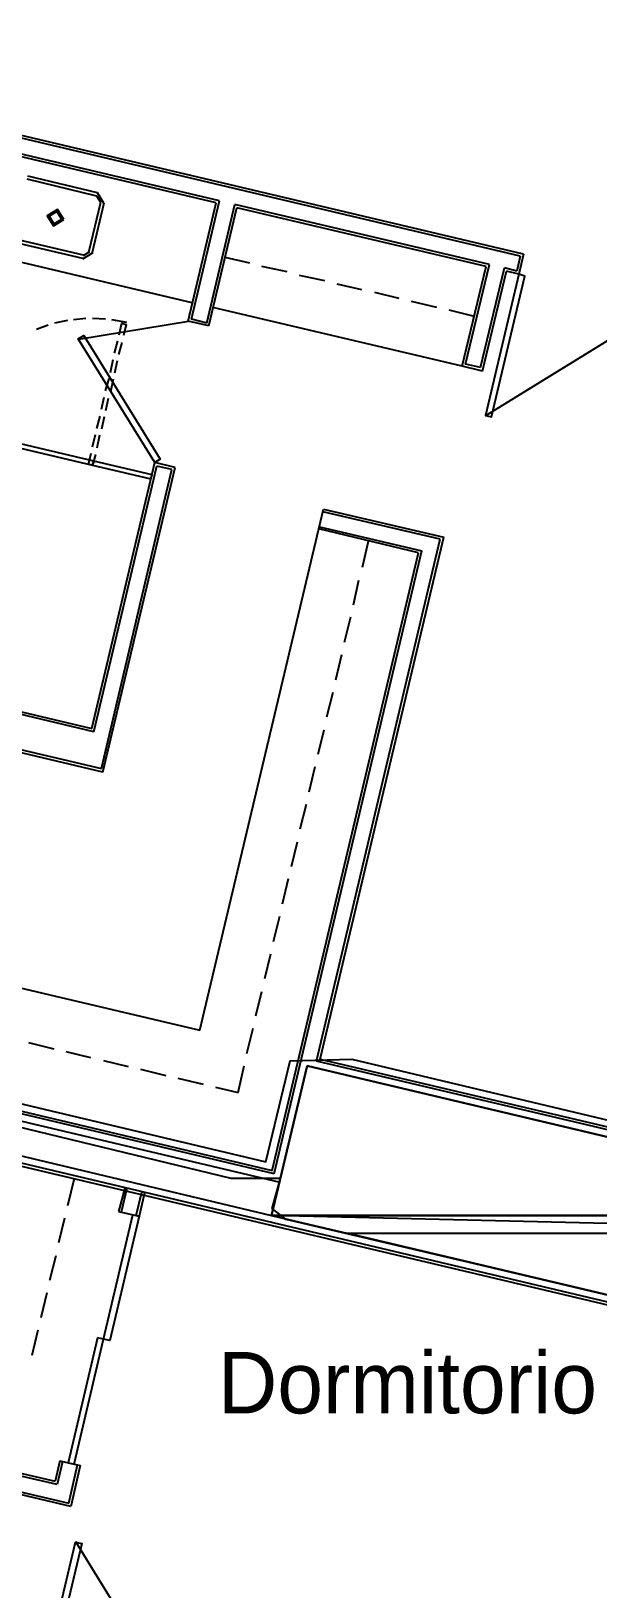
# Model space of a CAD drawing. Header units: feet. Extents: x -84 to 198, y -22 to 181.
# Drawn here: x 100.65 to 111.72, y 33.94 to 64.34 of the extents above; entities that cross this region are included whole.
import ezdxf
from ezdxf.enums import TextEntityAlignment as Align

# ---------------------------------------------------------------- set-up
doc = ezdxf.new("R2010")
doc.units = ezdxf.units.FT
for name, color, linetype in [('A-AREA-UNIDAD', 30, 'CONTINUOUS'), ('A-LINEA', 7, 'CONTINUOUS'), ('A-MURO-CONCRETO', 8, 'CONTINUOUS'), ('A-NOMBRE-ESPACIO', 2, 'CONTINUOUS')]:
    doc.layers.add(name, color=color, linetype=linetype)

msp = doc.modelspace()

# ---------------------------------------------------------------- linework, layer by layer
at = {"layer": 'A-AREA-UNIDAD'}
for points in [[(76.608, 66.24), (86.592, 64), (86.64, 62.8089), (85.92, 59.6444), (99.008, 56.7644), (98.96, 55.4133), (98.08, 51.5733), (97.792, 51.4844), (97.728, 51.0933), (99.6, 50.6489), (99.648, 49.6), (98.272, 43.9289), (105.232, 42.2756), (105.712, 44.2489), (106.912, 44.2844), (118.48, 41.5289)], [(119.008, 38.0089), (105.632, 41.1556), (105.36, 41.3689), (105.52, 41.9556), (104.56, 41.9556), (98.08, 43.52), (97.888, 42.9156), (96.768, 42.9156), (91.008, 44.32), (89.84, 44.2489), (88.24, 44.5333), (87.84, 44.7289), (87.76, 45.0844), (81.312, 46.6133), (80.88, 44.8), (80.512, 44.7644)]]:
    msp.add_lwpolyline(points, dxfattribs=at)
at = {"layer": 'A-LINEA'}
for p, q in [((104.3333, 61.0311), (87.36, 65.0444)), ((104.2667, 60.9911), (87.4, 64.9911)), ((110.2, 59.9511), (89.0533, 64.9511)), ((110.2667, 59.9911), (89.12, 64.9911)), ((101.9333, 61.1244), (100.5733, 61.4578)), ((101.9467, 61.1911), (100.5867, 61.5111)), ((94.08, 61.3511), (103.8133, 59.0444)), ((102.0106, 61.0014), (101.9364, 61.1218)), ((102.0755, 60.9861), (101.9517, 61.1866)), ((101.7867, 60.0578), (102.0133, 61.0044)), ((101.8533, 60.0311), (102.08, 60.9911)), ((103.72, 58.6844), (104.2667, 60.9911)), ((103.7867, 58.7244), (104.3333, 61.0311)), ((104.08, 58.6444), (104.6267, 60.9644)), ((104.12, 58.5911), (104.6667, 60.8978)), ((109.6, 59.7911), (104.6267, 60.9644)), ((109.5333, 59.7511), (104.6667, 60.8978)), ((100.2933, 60.2311), (101.6533, 59.9111)), ((100.3067, 60.2978), (101.6667, 59.9778)), ((101.6616, 59.9023), (101.8622, 60.0261)), ((101.677, 59.9671), (101.7973, 60.0414)), ((104.92, 59.8178), (104.44, 59.9244)), ((110.2, 59.9511), (110.1333, 59.6578)), ((110.2, 59.9511), (110.1333, 59.6578)), ((110.2667, 59.9911), (110.1733, 59.6044)), ((105.6533, 59.6444), (105.16, 59.7511)), ((109.0667, 57.8044), (109.5333, 59.7511)), ((109.1333, 57.8444), (109.6, 59.7911)), ((109.4267, 57.7778), (109.8933, 59.7244)), ((109.4667, 57.7111), (109.9333, 59.6578)), ((110.1333, 59.6578), (109.8933, 59.7244)), ((110.1733, 59.6044), (109.9333, 59.6578)), ((106.3867, 59.4711), (105.8933, 59.5778)), ((107.1067, 59.2978), (106.6267, 59.4044)), ((107.84, 59.1244), (107.36, 59.2444)), ((108.5733, 58.9511), (108.08, 59.0711)), ((101.36, 58.6978), (101.1067, 58.6444)), ((101.36, 58.6978), (101.1067, 58.6444)), ((101.72, 58.7378), (101.48, 58.7111)), ((101.72, 58.7378), (101.48, 58.7111)), ((103.7256, 58.675), (101.5849, 58.3287)), ((102.1067, 58.7244), (101.8533, 58.7378)), ((102.1067, 58.7244), (101.8533, 58.7378)), ((102.52, 58.6578), (102.2267, 58.7111)), ((102.52, 58.6578), (102.2267, 58.7111)), ((104.12, 58.5911), (103.72, 58.6844)), ((104.08, 58.6444), (103.7867, 58.7244)), ((109.0667, 57.8044), (104.2, 58.9511)), ((109.3067, 58.7778), (108.8133, 58.8978)), ((109.5277, 56.8405), (112.9372, 58.9455)), ((109.5277, 56.8405), (112.9372, 58.9455)), ((100.9867, 58.6044), (100.76, 58.5244)), ((100.9867, 58.6044), (100.76, 58.5244)), ((102.5067, 58.6178), (102.4533, 58.4044)), ((102.5067, 58.6178), (102.4533, 58.4044)), ((102.28, 58.0578), (102.3467, 58.2978)), ((102.28, 58.0578), (102.3467, 58.2978)), ((102.4267, 58.2711), (102.36, 58.0311)), ((102.4267, 58.2711), (102.36, 58.0311)), ((102.2, 57.6844), (102.2533, 57.9378)), ((102.2, 57.6844), (102.2533, 57.9378)), ((102.3333, 57.9111), (102.28, 57.6711)), ((102.3333, 57.9111), (102.28, 57.6711)), ((109.4667, 57.7111), (109.0667, 57.8044)), ((109.4267, 57.7778), (109.1333, 57.8444)), ((102.1067, 57.3244), (102.1733, 57.5644)), ((102.1067, 57.3244), (102.1733, 57.5644)), ((102.2533, 57.5511), (102.2, 57.2978)), ((102.2533, 57.5511), (102.2, 57.2978)), ((102.0267, 56.9644), (102.08, 57.2044)), ((102.0267, 56.9644), (102.08, 57.2044)), ((102.16, 57.1778), (102.1067, 56.9378)), ((102.16, 57.1778), (102.1067, 56.9378)), ((101.9333, 56.5911), (102, 56.8311)), ((101.9333, 56.5911), (102, 56.8311)), ((102.08, 56.8178), (102.0267, 56.5778)), ((102.08, 56.8178), (102.0267, 56.5778)), ((101.8533, 56.2311), (101.9067, 56.4711)), ((101.8533, 56.2311), (101.9067, 56.4711)), ((101.9867, 56.4578), (101.9333, 56.2044)), ((101.9867, 56.4578), (101.9333, 56.2044)), ((101.8267, 55.9244), (101.8267, 55.9244)), ((101.8267, 55.9244), (101.8267, 55.9244)), ((101.84, 50.7378), (103.0667, 55.9244)), ((101.88, 50.6711), (103.1067, 55.8578)), ((102.0267, 49.9511), (103.4, 55.7911)), ((102.0533, 49.8844), (103.4667, 55.8311)), ((102.96, 55.6444), (102.96, 55.6444)), ((103.4667, 55.8311), (103.0667, 55.9244)), ((103.4, 55.7911), (103.1067, 55.8578)), ((106.2667, 54.6311), (106.36, 55.0178)), ((108.64, 54.4311), (106.3467, 54.9644)), ((106.36, 55.0178), (108.7067, 54.4711)), ((103.9467, 44.8444), (106.2667, 54.6311)), ((106.2267, 44.2444), (108.64, 54.4311)), ((108.2133, 54.1644), (106.2667, 54.6311)), ((106.28, 54.6711), (108.28, 54.2044)), ((106.2933, 44.2844), (108.7067, 54.4711)), ((105.36, 42.1111), (108.2133, 54.1644)), ((105.4, 42.0444), (108.28, 54.2044)), ((107.12, 53.8844), (107.24, 54.3911)), ((106.9467, 53.1511), (107.0533, 53.6311)), ((106.7733, 52.4178), (106.8933, 52.9111)), ((106.6, 51.6844), (106.72, 52.1778)), ((101.88, 50.6711), (97.88, 51.6178)), ((97.9467, 51.6578), (101.84, 50.7378)), ((106.4267, 50.9644), (106.5467, 51.4444)), ((97.7333, 50.9644), (102.0267, 49.9511)), ((102.0533, 49.8844), (97.7733, 50.8978)), ((106.2533, 50.2311), (106.3733, 50.7111)), ((106.08, 49.4978), (106.2, 49.9911)), ((105.9067, 48.7778), (106.0267, 49.2578)), ((105.7333, 48.0444), (105.8533, 48.5244)), ((105.56, 47.3111), (105.68, 47.8044)), ((80.92, 46.8178), (115.3467, 38.6711)), ((115.36, 38.7244), (80.9333, 46.8711)), ((105.3867, 46.5778), (105.5067, 47.0711)), ((105.2133, 45.8578), (105.3333, 46.3378)), ((98.68, 46.0844), (103.9467, 44.8444)), ((105.04, 45.1244), (105.16, 45.6044)), ((104.8667, 44.3911), (104.9867, 44.8844)), ((100.6, 44.6044), (101.0933, 44.4844)), ((101.3333, 44.4311), (101.8133, 44.3111)), ((102.0667, 44.2578), (102.5467, 44.1378)), ((102.7867, 44.0844), (103.28, 43.9644)), ((104.6933, 43.6311), (104.8133, 44.1511)), ((119.0667, 41.2178), (106.2267, 44.2444)), ((106.2933, 44.2844), (119.08, 41.2711)), ((105.4, 42.0444), (98.0933, 43.7778)), ((98.1467, 43.8178), (105.36, 42.1111)), ((103.52, 43.9111), (104.0133, 43.7911)), ((97.92, 43.6711), (105.5067, 41.8844)), ((104.2533, 43.7378), (104.6933, 43.6311)), ((97.7733, 43.0311), (105.3467, 41.2311)), ((101.4933, 41.9511), (101.36, 41.4178)), ((102.48, 41.7644), (102.36, 41.3111)), ((102.52, 41.7644), (102.4133, 41.2978)), ((102.7067, 41.2311), (102.8133, 41.6844)), ((102.8667, 41.6711), (102.76, 41.2178)), ((101.3067, 41.1778), (101.1867, 40.6978)), ((102.36, 41.3111), (102.76, 41.2178)), ((101.1333, 40.4444), (101.0133, 39.9644)), ((100.96, 39.7244), (100.84, 39.2311)), ((100.7867, 38.9911), (100.6667, 38.4978)), ((99.1733, 36.4978), (101.12, 36.0444)), ((101.16, 35.9778), (99.1067, 36.4578)), ((101.2133, 36.4444), (101.12, 36.0444)), ((101.2667, 36.4311), (101.16, 35.9778)), ((101.2133, 36.4444), (101.6133, 36.3511)), ((101.3867, 35.6178), (101.56, 36.3644)), ((101.6133, 36.3511), (101.4267, 35.5511)), ((99.04, 36.1644), (101.3867, 35.6178)), ((101.4267, 35.5511), (99.08, 36.1111)), ((103.6306, 31.4522), (101.5256, 34.8617))]:
    msp.add_line(p, q, dxfattribs=at)
for points in [[(101.2889, 60.6661), (101.165, 60.8666), (100.9645, 60.7428), (101.0883, 60.5423), (101.2889, 60.6661)], [(101.2499, 60.6753), (101.1558, 60.8277), (101.0034, 60.7336), (101.0975, 60.5812), (101.2499, 60.6753)], [(110.1733, 59.6044), (109.52, 56.8444), (109.64, 56.8178), (110.2933, 59.5644), (110.1733, 59.6044)], [(110.1733, 59.6044), (109.52, 56.8444), (109.64, 56.8178), (110.2933, 59.5644), (110.1733, 59.6044)], [(103.0667, 55.9244), (101.5733, 58.3378), (101.68, 58.4044), (103.1733, 55.9911), (103.0667, 55.9244)], [(102.3733, 58.4178), (102.4267, 58.6444), (102.5067, 58.6178)], [(102.3733, 58.4178), (102.4267, 58.6444), (102.5067, 58.6178)], [(101.88, 55.9511), (99.12, 56.6044), (99.0933, 56.5244), (101.8533, 55.8711), (101.88, 55.9511)], [(101.88, 55.9511), (99.12, 56.6044), (99.0933, 56.5244), (101.8533, 55.8711), (101.88, 55.9511)], [(101.9067, 56.0844), (101.8533, 55.8711), (101.7733, 55.8844), (101.8267, 56.1111)], [(101.9067, 56.0844), (101.8533, 55.8711), (101.7733, 55.8844), (101.8267, 56.1111)], [(103.0133, 55.6844), (101.88, 55.9511), (101.8533, 55.8711), (102.9867, 55.6044), (103.0133, 55.6844)], [(103.0133, 55.6844), (101.88, 55.9511), (101.8533, 55.8711), (102.9867, 55.6044), (103.0133, 55.6844)], [(101.9067, 55.8978), (101.9067, 55.8978), (101.9067, 55.8978)], [(101.9067, 55.8978), (101.9067, 55.8978), (101.9067, 55.8978)], [(106.04, 44.1511), (105.3467, 41.2311), (119.16, 37.9644), (119.84, 40.8844), (106.04, 44.1511)], [(102.0667, 38.8178), (102.64, 41.2444), (102.76, 41.2178), (102.1867, 38.7911), (102.0667, 38.8178)], [(101.9467, 38.8444), (101.3733, 36.4044), (101.4933, 36.3778), (102.0667, 38.8178), (101.9467, 38.8444)], [(100.8667, 32.1111), (101.52, 34.8578), (101.64, 34.8311), (100.9867, 32.0711), (100.8667, 32.1111)]]:
    msp.add_lwpolyline(points, dxfattribs=at)
at = {"layer": 'A-MURO-CONCRETO'}
for points in [[(106.04, 44.1511), (118.3733, 41.2311), (105.3467, 41.2311), (106.04, 44.1511), (106.04, 44.1511)], [(105.3467, 41.2311), (106.8133, 40.8844), (119.84, 40.8844), (105.3467, 41.2311)], [(105.3467, 41.2311), (118.3733, 41.2311), (119.84, 40.8844), (105.3467, 41.2311), (105.3467, 41.2311)], [(106.8133, 40.8844), (119.84, 40.8844), (119.16, 37.9644), (106.8133, 40.8844), (106.8133, 40.8844)]]:
    msp.add_lwpolyline(points, dxfattribs=at)

# ---------------------------------------------------------------- texts
at = {"layer": 'A-NOMBRE-ESPACIO'}
msp.add_text('Dormitorio', height=1.2, dxfattribs=at).set_placement((108, 37.3689), align=Align.CENTER)

doc.saveas('drawing.dxf')
